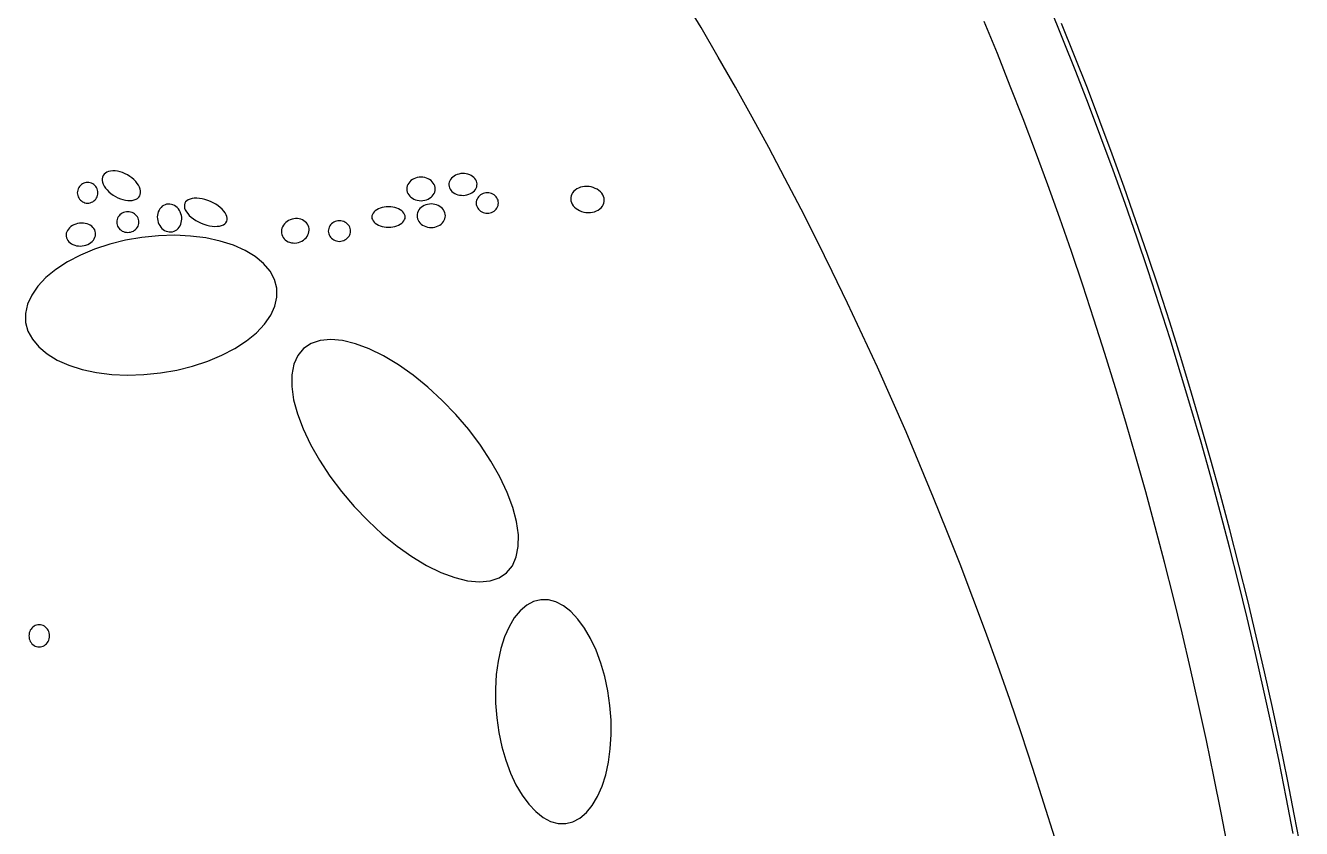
# Model space of a CAD drawing. Extents: x -1 to 217, y -22 to 302.
# Drawn here: x 149.7 to 213.2, y 183.5 to 223.5 of the extents above; entities that cross this region are included whole.
import ezdxf

# ---------------------------------------------------------------- set-up
doc = ezdxf.new("R2010")
doc.units = 0

msp = doc.modelspace()

# ---------------------------------------------------------------- linework, layer by layer
at = {"layer": 'ELLIPSES'}
for p, q in [((183.335, 223.363), (182.462, 224.821)), ((201.361, 222.793), (200.704, 224.398)), ((184.196, 221.89), (183.335, 223.363)), ((198.094, 222.07), (197.433, 223.673)), ((201.943, 221.964), (201.293, 223.575)), ((202.006, 221.176), (201.361, 222.793)), ((185.044, 220.404), (184.196, 221.89)), ((198.741, 220.454), (198.094, 222.07)), ((202.58, 220.342), (201.943, 221.964)), ((202.638, 219.549), (202.006, 221.176)), ((185.881, 218.905), (185.044, 220.404)), ((199.376, 218.828), (198.741, 220.454)), ((203.204, 218.709), (202.58, 220.342)), ((203.257, 217.911), (202.638, 219.549)), ((186.705, 217.392), (185.881, 218.905)), ((199.998, 217.19), (199.376, 218.828)), ((203.816, 217.065), (203.204, 218.709)), ((187.517, 215.867), (186.705, 217.392)), ((203.863, 216.262), (203.257, 217.911)), ((200.606, 215.541), (199.998, 217.19)), ((204.415, 215.411), (203.816, 217.065)), ((153.664, 216.119), (153.603, 216.063)), ((153.74, 216.165), (153.664, 216.119)), ((153.827, 216.198), (153.74, 216.165)), ((153.926, 216.22), (153.827, 216.198)), ((154.034, 216.229), (153.926, 216.22)), ((154.149, 216.225), (154.034, 216.229)), ((154.27, 216.209), (154.149, 216.225)), ((154.394, 216.181), (154.27, 216.209)), ((154.519, 216.141), (154.394, 216.181)), ((154.643, 216.089), (154.519, 216.141)), ((171.457, 216.099), (171.365, 216.091)), ((171.549, 216.097), (171.457, 216.099)), ((171.639, 216.087), (171.549, 216.097)), ((204.456, 214.603), (203.863, 216.262)), ((152.418, 215.501), (152.373, 215.451)), ((152.468, 215.546), (152.418, 215.501)), ((152.524, 215.583), (152.468, 215.546)), ((152.584, 215.613), (152.524, 215.583)), ((152.648, 215.634), (152.584, 215.613)), ((152.714, 215.647), (152.648, 215.634)), ((152.781, 215.652), (152.714, 215.647)), ((152.848, 215.647), (152.781, 215.652)), ((152.914, 215.634), (152.848, 215.647)), ((152.978, 215.613), (152.914, 215.634)), ((153.038, 215.583), (152.978, 215.613)), ((153.094, 215.546), (153.038, 215.583)), ((153.144, 215.501), (153.094, 215.546)), ((153.189, 215.451), (153.144, 215.501)), ((153.525, 215.923), (153.509, 215.841)), ((153.509, 215.841), (153.51, 215.753)), ((153.51, 215.753), (153.528, 215.661)), ((153.556, 215.998), (153.525, 215.923)), ((153.528, 215.661), (153.561, 215.566)), ((153.603, 216.063), (153.556, 215.998)), ((153.561, 215.566), (153.61, 215.469)), ((153.61, 215.469), (153.674, 215.373)), ((154.764, 216.028), (154.643, 216.089)), ((154.88, 215.957), (154.764, 216.028)), ((154.989, 215.878), (154.88, 215.957)), ((155.089, 215.793), (154.989, 215.878)), ((155.179, 215.702), (155.089, 215.793)), ((155.256, 215.608), (155.179, 215.702)), ((155.319, 215.512), (155.256, 215.608)), ((155.368, 215.415), (155.319, 215.512)), ((168.704, 215.48), (168.686, 215.405)), ((168.734, 215.553), (168.704, 215.48)), ((168.775, 215.621), (168.734, 215.553)), ((168.826, 215.685), (168.775, 215.621)), ((168.887, 215.743), (168.826, 215.685)), ((168.956, 215.793), (168.887, 215.743)), ((169.033, 215.836), (168.956, 215.793)), ((169.116, 215.869), (169.033, 215.836)), ((169.203, 215.894), (169.116, 215.869)), ((169.294, 215.909), (169.203, 215.894)), ((169.386, 215.914), (169.294, 215.909)), ((169.478, 215.909), (169.386, 215.914)), ((169.569, 215.894), (169.478, 215.909)), ((169.657, 215.869), (169.569, 215.894)), ((169.739, 215.836), (169.657, 215.869)), ((169.816, 215.793), (169.739, 215.836)), ((169.886, 215.743), (169.816, 215.793)), ((169.947, 215.685), (169.886, 215.743)), ((169.998, 215.621), (169.947, 215.685)), ((170.039, 215.553), (169.998, 215.621)), ((170.069, 215.48), (170.039, 215.553)), ((170.087, 215.405), (170.069, 215.48)), ((170.776, 215.601), (170.773, 215.53)), ((170.773, 215.53), (170.781, 215.459)), ((170.792, 215.672), (170.776, 215.601)), ((170.819, 215.74), (170.792, 215.672)), ((170.858, 215.805), (170.819, 215.74)), ((170.907, 215.866), (170.858, 215.805)), ((170.965, 215.922), (170.907, 215.866)), ((171.033, 215.971), (170.965, 215.922)), ((171.108, 216.014), (171.033, 215.971)), ((171.189, 216.048), (171.108, 216.014)), ((171.275, 216.074), (171.189, 216.048)), ((171.365, 216.091), (171.275, 216.074)), ((171.727, 216.067), (171.639, 216.087)), ((171.811, 216.038), (171.727, 216.067)), ((171.889, 216.001), (171.811, 216.038)), ((171.959, 215.957), (171.889, 216.001)), ((172.022, 215.905), (171.959, 215.957)), ((172.075, 215.848), (172.022, 215.905)), ((172.118, 215.786), (172.075, 215.848)), ((172.15, 215.719), (172.118, 215.786)), ((172.17, 215.65), (172.15, 215.719)), ((172.16, 215.438), (172.175, 215.508)), ((172.179, 215.579), (172.17, 215.65)), ((172.175, 215.508), (172.179, 215.579)), ((188.316, 214.329), (187.517, 215.867)), ((201.202, 213.881), (200.606, 215.541)), ((152.272, 215.205), (152.267, 215.138)), ((152.267, 215.138), (152.272, 215.071)), ((152.285, 215.271), (152.272, 215.205)), ((152.272, 215.071), (152.285, 215.005)), ((152.306, 215.335), (152.285, 215.271)), ((152.285, 215.005), (152.306, 214.941)), ((152.336, 215.395), (152.306, 215.335)), ((152.306, 214.941), (152.336, 214.881)), ((152.373, 215.451), (152.336, 215.395)), ((152.336, 214.881), (152.373, 214.825)), ((152.373, 214.825), (152.418, 214.775)), ((153.144, 214.775), (153.189, 214.825)), ((153.226, 215.395), (153.189, 215.451)), ((153.189, 214.825), (153.226, 214.881)), ((153.256, 215.335), (153.226, 215.395)), ((153.226, 214.881), (153.256, 214.941)), ((153.277, 215.271), (153.256, 215.335)), ((153.256, 214.941), (153.277, 215.005)), ((153.29, 215.205), (153.277, 215.271)), ((153.277, 215.005), (153.29, 215.071)), ((153.295, 215.138), (153.29, 215.205)), ((153.29, 215.071), (153.295, 215.138)), ((153.674, 215.373), (153.751, 215.279)), ((153.751, 215.279), (153.84, 215.188)), ((153.84, 215.188), (153.94, 215.103)), ((153.94, 215.103), (154.049, 215.024)), ((154.049, 215.024), (154.165, 214.954)), ((154.165, 214.954), (154.287, 214.892)), ((154.287, 214.892), (154.411, 214.841)), ((154.411, 214.841), (154.536, 214.8)), ((155.19, 214.817), (155.265, 214.862)), ((155.265, 214.862), (155.327, 214.918)), ((155.327, 214.918), (155.374, 214.984)), ((155.402, 215.32), (155.368, 215.415)), ((155.374, 214.984), (155.405, 215.058)), ((155.419, 215.228), (155.402, 215.32)), ((155.405, 215.058), (155.42, 215.14)), ((155.42, 215.14), (155.419, 215.228)), ((157.88, 214.828), (157.792, 214.791)), ((157.981, 214.854), (157.88, 214.828)), ((158.094, 214.868), (157.981, 214.854)), ((158.216, 214.87), (158.094, 214.868)), ((158.347, 214.861), (158.216, 214.87)), ((158.483, 214.839), (158.347, 214.861)), ((158.621, 214.806), (158.483, 214.839)), ((168.686, 215.405), (168.68, 215.328)), ((168.68, 215.328), (168.686, 215.252)), ((168.686, 215.252), (168.704, 215.177)), ((168.704, 215.177), (168.734, 215.104)), ((168.734, 215.104), (168.775, 215.036)), ((168.775, 215.036), (168.826, 214.972)), ((168.826, 214.972), (168.887, 214.914)), ((168.887, 214.914), (168.956, 214.864)), ((168.956, 214.864), (169.033, 214.821)), ((169.739, 214.821), (169.816, 214.864)), ((169.816, 214.864), (169.886, 214.914)), ((169.886, 214.914), (169.947, 214.972)), ((169.947, 214.972), (169.998, 215.036)), ((169.998, 215.036), (170.039, 215.104)), ((170.039, 215.104), (170.069, 215.177)), ((170.069, 215.177), (170.087, 215.252)), ((170.093, 215.328), (170.087, 215.405)), ((170.087, 215.252), (170.093, 215.328)), ((170.781, 215.459), (170.802, 215.39)), ((170.802, 215.39), (170.834, 215.324)), ((170.834, 215.324), (170.877, 215.261)), ((170.877, 215.261), (170.93, 215.204)), ((170.93, 215.204), (170.992, 215.153)), ((170.992, 215.153), (171.063, 215.108)), ((171.063, 215.108), (171.141, 215.071)), ((171.141, 215.071), (171.224, 215.043)), ((171.224, 215.043), (171.312, 215.023)), ((171.312, 215.023), (171.403, 215.012)), ((171.403, 215.012), (171.495, 215.011)), ((171.495, 215.011), (171.586, 215.019)), ((171.586, 215.019), (171.676, 215.036)), ((171.676, 215.036), (171.762, 215.062)), ((171.762, 215.062), (171.844, 215.096)), ((171.844, 215.096), (171.919, 215.138)), ((171.919, 215.138), (171.986, 215.187)), ((171.986, 215.187), (172.045, 215.243)), ((172.045, 215.243), (172.094, 215.304)), ((172.094, 215.304), (172.132, 215.369)), ((172.132, 215.369), (172.16, 215.438)), ((172.178, 214.826), (172.155, 214.763)), ((172.21, 214.886), (172.178, 214.826)), ((172.25, 214.942), (172.21, 214.886)), ((172.298, 214.993), (172.25, 214.942)), ((172.352, 215.037), (172.298, 214.993)), ((172.412, 215.074), (172.352, 215.037)), ((172.477, 215.104), (172.412, 215.074)), ((172.545, 215.125), (172.477, 215.104)), ((172.616, 215.138), (172.545, 215.125)), ((172.688, 215.143), (172.616, 215.138)), ((172.76, 215.138), (172.688, 215.143)), ((172.831, 215.125), (172.76, 215.138)), ((172.9, 215.104), (172.831, 215.125)), ((172.964, 215.074), (172.9, 215.104)), ((173.025, 215.037), (172.964, 215.074)), ((173.079, 214.993), (173.025, 215.037)), ((173.127, 214.942), (173.079, 214.993)), ((173.167, 214.886), (173.127, 214.942)), ((173.199, 214.826), (173.167, 214.886)), ((173.222, 214.763), (173.199, 214.826)), ((176.845, 214.904), (176.842, 214.819)), ((176.862, 214.987), (176.845, 214.904)), ((176.893, 215.067), (176.862, 214.987)), ((176.938, 215.142), (176.893, 215.067)), ((176.995, 215.212), (176.938, 215.142)), ((177.064, 215.274), (176.995, 215.212)), ((177.143, 215.329), (177.064, 215.274)), ((177.232, 215.375), (177.143, 215.329)), ((177.328, 215.411), (177.232, 215.375)), ((177.43, 215.436), (177.328, 215.411)), ((177.537, 215.451), (177.43, 215.436)), ((177.646, 215.454), (177.537, 215.451)), ((177.756, 215.447), (177.646, 215.454)), ((177.864, 215.428), (177.756, 215.447)), ((177.969, 215.399), (177.864, 215.428)), ((178.069, 215.36), (177.969, 215.399)), ((178.162, 215.311), (178.069, 215.36)), ((178.248, 215.254), (178.162, 215.311)), ((178.323, 215.188), (178.248, 215.254)), ((178.387, 215.117), (178.323, 215.188)), ((178.44, 215.04), (178.387, 215.117)), ((178.479, 214.958), (178.44, 215.04)), ((178.505, 214.875), (178.479, 214.958)), ((178.516, 214.79), (178.505, 214.875)), ((205, 213.746), (204.415, 215.411)), ((152.418, 214.775), (152.468, 214.73)), ((152.468, 214.73), (152.524, 214.693)), ((152.524, 214.693), (152.584, 214.663)), ((152.584, 214.663), (152.648, 214.642)), ((152.648, 214.642), (152.714, 214.629)), ((152.714, 214.629), (152.781, 214.624)), ((152.781, 214.624), (152.848, 214.629)), ((152.848, 214.629), (152.914, 214.642)), ((152.914, 214.642), (152.978, 214.663)), ((152.978, 214.663), (153.038, 214.693)), ((153.038, 214.693), (153.094, 214.73)), ((153.094, 214.73), (153.144, 214.775)), ((154.536, 214.8), (154.66, 214.772)), ((154.66, 214.772), (154.781, 214.756)), ((154.781, 214.19), (154.709, 214.186)), ((154.781, 214.756), (154.896, 214.752)), ((154.853, 214.186), (154.781, 214.19)), ((154.896, 214.752), (155.004, 214.762)), ((155.004, 214.762), (155.102, 214.783)), ((155.102, 214.783), (155.19, 214.817)), ((156.301, 214.197), (156.274, 214.113)), ((156.338, 214.275), (156.301, 214.197)), ((156.383, 214.346), (156.338, 214.275)), ((156.437, 214.41), (156.383, 214.346)), ((156.498, 214.464), (156.437, 214.41)), ((156.565, 214.509), (156.498, 214.464)), ((156.637, 214.543), (156.565, 214.509)), ((156.713, 214.565), (156.637, 214.543)), ((156.792, 214.576), (156.713, 214.565)), ((156.872, 214.575), (156.792, 214.576)), ((156.951, 214.562), (156.872, 214.575)), ((157.029, 214.537), (156.951, 214.562)), ((157.104, 214.502), (157.029, 214.537)), ((157.175, 214.455), (157.104, 214.502)), ((157.241, 214.399), (157.175, 214.455)), ((157.3, 214.334), (157.241, 214.399)), ((157.351, 214.261), (157.3, 214.334)), ((157.394, 214.182), (157.351, 214.261)), ((157.602, 214.545), (157.598, 214.464)), ((157.598, 214.464), (157.613, 214.379)), ((157.623, 214.619), (157.602, 214.545)), ((157.613, 214.379), (157.646, 214.289)), ((157.663, 214.686), (157.623, 214.619)), ((157.646, 214.289), (157.697, 214.198)), ((157.719, 214.743), (157.663, 214.686)), ((157.697, 214.198), (157.764, 214.106)), ((157.792, 214.791), (157.719, 214.743)), ((158.761, 214.761), (158.621, 214.806)), ((158.899, 214.707), (158.761, 214.761)), ((159.033, 214.644), (158.899, 214.707)), ((159.161, 214.572), (159.033, 214.644)), ((159.281, 214.493), (159.161, 214.572)), ((159.39, 214.409), (159.281, 214.493)), ((159.486, 214.321), (159.39, 214.409)), ((159.568, 214.23), (159.486, 214.321)), ((159.635, 214.138), (159.568, 214.23)), ((167.107, 214.24), (167.047, 214.185)), ((167.179, 214.29), (167.107, 214.24)), ((167.261, 214.334), (167.179, 214.29)), ((167.351, 214.371), (167.261, 214.334)), ((167.449, 214.4), (167.351, 214.371)), ((167.552, 214.421), (167.449, 214.4)), ((167.658, 214.434), (167.552, 214.421)), ((167.767, 214.438), (167.658, 214.434)), ((167.876, 214.434), (167.767, 214.438)), ((167.982, 214.421), (167.876, 214.434)), ((168.085, 214.4), (167.982, 214.421)), ((168.183, 214.371), (168.085, 214.4)), ((168.273, 214.334), (168.183, 214.371)), ((168.355, 214.29), (168.273, 214.334)), ((168.427, 214.24), (168.355, 214.29)), ((168.487, 214.185), (168.427, 214.24)), ((169.033, 214.821), (169.116, 214.788)), ((169.116, 214.788), (169.203, 214.763)), ((169.203, 214.763), (169.294, 214.748)), ((169.242, 214.219), (169.212, 214.147)), ((169.283, 214.288), (169.242, 214.219)), ((169.334, 214.351), (169.283, 214.288)), ((169.294, 214.748), (169.386, 214.743)), ((169.395, 214.409), (169.334, 214.351)), ((169.386, 214.743), (169.478, 214.748)), ((169.464, 214.46), (169.395, 214.409)), ((169.541, 214.502), (169.464, 214.46)), ((169.478, 214.748), (169.569, 214.763)), ((169.624, 214.536), (169.541, 214.502)), ((169.569, 214.763), (169.657, 214.788)), ((169.711, 214.561), (169.624, 214.536)), ((169.657, 214.788), (169.739, 214.821)), ((169.802, 214.576), (169.711, 214.561)), ((169.894, 214.581), (169.802, 214.576)), ((169.986, 214.576), (169.894, 214.581)), ((170.077, 214.561), (169.986, 214.576)), ((170.165, 214.536), (170.077, 214.561)), ((170.247, 214.502), (170.165, 214.536)), ((170.324, 214.46), (170.247, 214.502)), ((170.394, 214.409), (170.324, 214.46)), ((170.455, 214.351), (170.394, 214.409)), ((170.506, 214.288), (170.455, 214.351)), ((170.547, 214.219), (170.506, 214.288)), ((170.577, 214.147), (170.547, 214.219)), ((172.14, 214.697), (172.136, 214.63)), ((172.136, 214.63), (172.14, 214.563)), ((172.155, 214.763), (172.14, 214.697)), ((172.14, 214.563), (172.155, 214.497)), ((172.155, 214.497), (172.178, 214.434)), ((172.178, 214.434), (172.21, 214.374)), ((172.21, 214.374), (172.25, 214.318)), ((172.25, 214.318), (172.298, 214.267)), ((172.298, 214.267), (172.352, 214.223)), ((172.352, 214.223), (172.412, 214.186)), ((172.964, 214.186), (173.025, 214.223)), ((173.025, 214.223), (173.079, 214.267)), ((173.079, 214.267), (173.127, 214.318)), ((173.127, 214.318), (173.167, 214.374)), ((173.167, 214.374), (173.199, 214.434)), ((173.199, 214.434), (173.222, 214.497)), ((173.236, 214.697), (173.222, 214.763)), ((173.222, 214.497), (173.236, 214.563)), ((173.241, 214.63), (173.236, 214.697)), ((173.236, 214.563), (173.241, 214.63)), ((176.842, 214.819), (176.853, 214.734)), ((176.853, 214.734), (176.879, 214.651)), ((176.879, 214.651), (176.918, 214.569)), ((176.918, 214.569), (176.97, 214.492)), ((176.97, 214.492), (177.035, 214.421)), ((177.035, 214.421), (177.11, 214.355)), ((177.11, 214.355), (177.195, 214.298)), ((177.195, 214.298), (177.289, 214.249)), ((177.289, 214.249), (177.389, 214.21)), ((177.389, 214.21), (177.494, 214.181)), ((177.927, 214.173), (178.03, 214.198)), ((178.03, 214.198), (178.126, 214.234)), ((178.126, 214.234), (178.215, 214.28)), ((178.215, 214.28), (178.294, 214.334)), ((178.294, 214.334), (178.363, 214.397)), ((178.363, 214.397), (178.42, 214.467)), ((178.42, 214.467), (178.465, 214.542)), ((178.465, 214.542), (178.496, 214.622)), ((178.496, 214.622), (178.513, 214.705)), ((178.513, 214.705), (178.516, 214.79)), ((189.102, 212.778), (188.316, 214.329)), ((205.036, 212.933), (204.456, 214.603)), ((152.189, 213.581), (152.101, 213.546)), ((152.281, 213.606), (152.189, 213.581)), ((152.376, 213.623), (152.281, 213.606)), ((152.472, 213.629), (152.376, 213.623)), ((152.568, 213.626), (152.472, 213.629)), ((152.661, 213.613), (152.568, 213.626)), ((152.751, 213.59), (152.661, 213.613)), ((152.835, 213.559), (152.751, 213.59)), ((152.913, 213.519), (152.835, 213.559)), ((154.233, 213.744), (154.229, 213.678)), ((154.229, 213.678), (154.233, 213.611)), ((154.248, 213.81), (154.233, 213.744)), ((154.233, 213.611), (154.248, 213.545)), ((154.271, 213.874), (154.248, 213.81)), ((154.303, 213.934), (154.271, 213.874)), ((154.343, 213.99), (154.303, 213.934)), ((154.391, 214.04), (154.343, 213.99)), ((154.445, 214.084), (154.391, 214.04)), ((154.505, 214.121), (154.445, 214.084)), ((154.57, 214.151), (154.505, 214.121)), ((154.638, 214.173), (154.57, 214.151)), ((154.709, 214.186), (154.638, 214.173)), ((154.924, 214.173), (154.853, 214.186)), ((154.993, 214.151), (154.924, 214.173)), ((155.057, 214.121), (154.993, 214.151)), ((155.118, 214.084), (155.057, 214.121)), ((155.172, 214.04), (155.118, 214.084)), ((155.22, 213.99), (155.172, 214.04)), ((155.26, 213.934), (155.22, 213.99)), ((155.292, 213.874), (155.26, 213.934)), ((155.315, 213.81), (155.292, 213.874)), ((155.329, 213.744), (155.315, 213.81)), ((155.315, 213.545), (155.329, 213.611)), ((155.334, 213.678), (155.329, 213.744)), ((155.329, 213.611), (155.334, 213.678)), ((156.257, 214.026), (156.251, 213.936)), ((156.251, 213.936), (156.254, 213.845)), ((156.254, 213.845), (156.269, 213.754)), ((156.274, 214.113), (156.257, 214.026)), ((156.269, 213.754), (156.293, 213.666)), ((156.293, 213.666), (156.327, 213.582)), ((156.327, 213.582), (156.37, 213.503)), ((157.383, 213.489), (157.42, 213.568)), ((157.428, 214.098), (157.394, 214.182)), ((157.42, 213.568), (157.447, 213.651)), ((157.453, 214.01), (157.428, 214.098)), ((157.447, 213.651), (157.464, 213.739)), ((157.467, 213.919), (157.453, 214.01)), ((157.464, 213.739), (157.471, 213.829)), ((157.471, 213.829), (157.467, 213.919)), ((157.764, 214.106), (157.846, 214.015)), ((157.846, 214.015), (157.942, 213.927)), ((157.942, 213.927), (158.051, 213.842)), ((158.051, 213.842), (158.171, 213.764)), ((158.171, 213.764), (158.299, 213.692)), ((158.299, 213.692), (158.433, 213.629)), ((158.433, 213.629), (158.571, 213.574)), ((158.571, 213.574), (158.711, 213.53)), ((159.54, 213.545), (159.613, 213.592)), ((159.613, 213.592), (159.669, 213.65)), ((159.686, 214.047), (159.635, 214.138)), ((159.669, 213.65), (159.709, 213.717)), ((159.719, 213.957), (159.686, 214.047)), ((159.709, 213.717), (159.73, 213.791)), ((159.734, 213.872), (159.719, 213.957)), ((159.73, 213.791), (159.734, 213.872)), ((162.586, 213.59), (162.535, 213.522)), ((162.647, 213.653), (162.586, 213.59)), ((162.717, 213.709), (162.647, 213.653)), ((162.793, 213.756), (162.717, 213.709)), ((162.875, 213.795), (162.793, 213.756)), ((162.961, 213.824), (162.875, 213.795)), ((163.05, 213.844), (162.961, 213.824)), ((163.14, 213.853), (163.05, 213.844)), ((163.229, 213.852), (163.14, 213.853)), ((163.317, 213.84), (163.229, 213.852)), ((163.402, 213.819), (163.317, 213.84)), ((163.482, 213.787), (163.402, 213.819)), ((163.556, 213.746), (163.482, 213.787)), ((163.622, 213.697), (163.556, 213.746)), ((163.68, 213.64), (163.622, 213.697)), ((163.728, 213.576), (163.68, 213.64)), ((163.766, 213.506), (163.728, 213.576)), ((164.932, 213.596), (164.884, 213.545)), ((164.986, 213.64), (164.932, 213.596)), ((165.046, 213.677), (164.986, 213.64)), ((165.111, 213.707), (165.046, 213.677)), ((165.179, 213.728), (165.111, 213.707)), ((165.25, 213.741), (165.179, 213.728)), ((165.322, 213.746), (165.25, 213.741)), ((165.394, 213.741), (165.322, 213.746)), ((165.465, 213.728), (165.394, 213.741)), ((165.534, 213.707), (165.465, 213.728)), ((165.598, 213.677), (165.534, 213.707)), ((165.659, 213.64), (165.598, 213.677)), ((165.713, 213.596), (165.659, 213.64)), ((165.761, 213.545), (165.713, 213.596)), ((166.943, 213.998), (166.935, 213.931)), ((166.935, 213.931), (166.943, 213.865)), ((166.964, 214.063), (166.943, 213.998)), ((166.943, 213.865), (166.964, 213.8)), ((166.999, 214.125), (166.964, 214.063)), ((166.964, 213.8), (166.999, 213.738)), ((167.047, 214.185), (166.999, 214.125)), ((166.999, 213.738), (167.047, 213.678)), ((167.047, 213.678), (167.107, 213.623)), ((167.107, 213.623), (167.179, 213.573)), ((167.179, 213.573), (167.261, 213.529)), ((168.273, 213.529), (168.355, 213.573)), ((168.355, 213.573), (168.427, 213.623)), ((168.427, 213.623), (168.487, 213.678)), ((168.535, 214.125), (168.487, 214.185)), ((168.487, 213.678), (168.535, 213.738)), ((168.57, 214.063), (168.535, 214.125)), ((168.535, 213.738), (168.57, 213.8)), ((168.591, 213.998), (168.57, 214.063)), ((168.57, 213.8), (168.591, 213.865)), ((168.599, 213.931), (168.591, 213.998)), ((168.591, 213.865), (168.599, 213.931)), ((169.194, 214.071), (169.188, 213.995)), ((169.188, 213.995), (169.194, 213.919)), ((169.212, 214.147), (169.194, 214.071)), ((169.194, 213.919), (169.212, 213.843)), ((169.212, 213.843), (169.242, 213.771)), ((169.242, 213.771), (169.283, 213.702)), ((169.283, 213.702), (169.334, 213.639)), ((169.334, 213.639), (169.395, 213.581)), ((169.395, 213.581), (169.464, 213.53)), ((170.324, 213.53), (170.394, 213.581)), ((170.394, 213.581), (170.455, 213.639)), ((170.455, 213.639), (170.506, 213.702)), ((170.506, 213.702), (170.547, 213.771)), ((170.547, 213.771), (170.577, 213.843)), ((170.595, 214.071), (170.577, 214.147)), ((170.577, 213.843), (170.595, 213.919)), ((170.601, 213.995), (170.595, 214.071)), ((170.595, 213.919), (170.601, 213.995)), ((172.412, 214.186), (172.477, 214.156)), ((172.477, 214.156), (172.545, 214.135)), ((172.545, 214.135), (172.616, 214.122)), ((172.616, 214.122), (172.688, 214.117)), ((172.688, 214.117), (172.76, 214.122)), ((172.76, 214.122), (172.831, 214.135)), ((172.831, 214.135), (172.9, 214.156)), ((172.9, 214.156), (172.964, 214.186)), ((177.494, 214.181), (177.602, 214.162)), ((177.602, 214.162), (177.712, 214.155)), ((177.712, 214.155), (177.821, 214.158)), ((177.821, 214.158), (177.927, 214.173)), ((201.784, 212.211), (201.202, 213.881)), ((205.573, 212.072), (205, 213.746)), ((151.719, 213.12), (151.709, 213.045)), ((151.709, 213.045), (151.712, 212.971)), ((151.712, 212.971), (151.727, 212.898)), ((151.742, 213.194), (151.719, 213.12)), ((151.776, 213.265), (151.742, 213.194)), ((151.822, 213.333), (151.776, 213.265)), ((151.879, 213.396), (151.822, 213.333)), ((151.945, 213.453), (151.879, 213.396)), ((152.019, 213.503), (151.945, 213.453)), ((152.101, 213.546), (152.019, 213.503)), ((152.983, 213.471), (152.913, 213.519)), ((153.043, 213.416), (152.983, 213.471)), ((153.094, 213.354), (153.043, 213.416)), ((153.133, 213.288), (153.094, 213.354)), ((153.111, 212.851), (153.145, 212.922)), ((153.16, 213.218), (153.133, 213.288)), ((153.145, 212.922), (153.167, 212.996)), ((153.175, 213.145), (153.16, 213.218)), ((153.167, 212.996), (153.177, 213.071)), ((153.177, 213.071), (153.175, 213.145)), ((154.248, 213.545), (154.271, 213.481)), ((154.271, 213.481), (154.303, 213.421)), ((154.303, 213.421), (154.343, 213.365)), ((154.343, 213.365), (154.391, 213.315)), ((154.391, 213.315), (154.445, 213.271)), ((154.445, 213.271), (154.505, 213.234)), ((154.505, 213.234), (154.57, 213.204)), ((154.57, 213.204), (154.638, 213.182)), ((154.638, 213.182), (154.709, 213.169)), ((154.709, 213.169), (154.781, 213.165)), ((154.781, 213.165), (154.853, 213.169)), ((154.853, 213.169), (154.924, 213.182)), ((154.924, 213.182), (154.993, 213.204)), ((154.993, 213.204), (155.057, 213.234)), ((155.057, 213.234), (155.118, 213.271)), ((155.118, 213.271), (155.172, 213.315)), ((155.172, 213.315), (155.22, 213.365)), ((155.22, 213.365), (155.26, 213.421)), ((155.26, 213.421), (155.292, 213.481)), ((155.292, 213.481), (155.315, 213.545)), ((156.304, 212.996), (155.484, 212.914)), ((157.118, 213.02), (156.304, 212.996)), ((156.37, 213.503), (156.422, 213.43)), ((156.422, 213.43), (156.481, 213.365)), ((156.481, 213.365), (156.546, 213.309)), ((156.546, 213.309), (156.617, 213.263)), ((156.617, 213.263), (156.692, 213.227)), ((156.692, 213.227), (156.77, 213.202)), ((156.77, 213.202), (156.85, 213.189)), ((156.85, 213.189), (156.929, 213.188)), ((156.929, 213.188), (157.008, 213.199)), ((157.008, 213.199), (157.084, 213.222)), ((157.084, 213.222), (157.156, 213.255)), ((157.912, 212.984), (157.118, 213.02)), ((157.156, 213.255), (157.223, 213.3)), ((157.223, 213.3), (157.284, 213.354)), ((157.284, 213.354), (157.338, 213.418)), ((157.338, 213.418), (157.383, 213.489)), ((158.672, 212.889), (157.912, 212.984)), ((158.711, 213.53), (158.849, 213.497)), ((158.849, 213.497), (158.985, 213.475)), ((158.985, 213.475), (159.116, 213.465)), ((159.116, 213.465), (159.238, 213.468)), ((159.238, 213.468), (159.351, 213.482)), ((159.351, 213.482), (159.452, 213.507)), ((159.452, 213.507), (159.54, 213.545)), ((162.442, 213.293), (162.434, 213.214)), ((162.434, 213.214), (162.438, 213.135)), ((162.438, 213.135), (162.453, 213.057)), ((162.462, 213.372), (162.442, 213.293)), ((162.453, 213.057), (162.48, 212.983)), ((162.493, 213.449), (162.462, 213.372)), ((162.48, 212.983), (162.518, 212.914)), ((162.535, 213.522), (162.493, 213.449)), ((163.659, 212.899), (163.711, 212.968)), ((163.711, 212.968), (163.753, 213.041)), ((163.753, 213.041), (163.784, 213.117)), ((163.793, 213.432), (163.766, 213.506)), ((163.784, 213.117), (163.804, 213.196)), ((163.808, 213.355), (163.793, 213.432)), ((163.804, 213.196), (163.812, 213.276)), ((163.812, 213.276), (163.808, 213.355)), ((164.774, 213.3), (164.77, 213.233)), ((164.77, 213.233), (164.774, 213.166)), ((164.789, 213.366), (164.774, 213.3)), ((164.774, 213.166), (164.789, 213.1)), ((164.812, 213.429), (164.789, 213.366)), ((164.789, 213.1), (164.812, 213.037)), ((164.844, 213.489), (164.812, 213.429)), ((164.812, 213.037), (164.844, 212.977)), ((164.884, 213.545), (164.844, 213.489)), ((164.844, 212.977), (164.884, 212.921)), ((164.884, 212.921), (164.932, 212.87)), ((165.713, 212.87), (165.761, 212.921)), ((165.801, 213.489), (165.761, 213.545)), ((165.761, 212.921), (165.801, 212.977)), ((165.833, 213.429), (165.801, 213.489)), ((165.801, 212.977), (165.833, 213.037)), ((165.856, 213.366), (165.833, 213.429)), ((165.833, 213.037), (165.856, 213.1)), ((165.87, 213.3), (165.856, 213.366)), ((165.856, 213.1), (165.87, 213.166)), ((165.875, 213.233), (165.87, 213.3)), ((165.87, 213.166), (165.875, 213.233)), ((167.261, 213.529), (167.351, 213.492)), ((167.351, 213.492), (167.449, 213.463)), ((167.449, 213.463), (167.552, 213.442)), ((167.552, 213.442), (167.658, 213.429)), ((167.658, 213.429), (167.767, 213.425)), ((167.767, 213.425), (167.876, 213.429)), ((167.876, 213.429), (167.982, 213.442)), ((167.982, 213.442), (168.085, 213.463)), ((168.085, 213.463), (168.183, 213.492)), ((168.183, 213.492), (168.273, 213.529)), ((169.464, 213.53), (169.541, 213.488)), ((169.541, 213.488), (169.624, 213.454)), ((169.624, 213.454), (169.711, 213.429)), ((169.711, 213.429), (169.802, 213.414)), ((169.802, 213.414), (169.894, 213.409)), ((169.894, 213.409), (169.986, 213.414)), ((169.986, 213.414), (170.077, 213.429)), ((170.077, 213.429), (170.165, 213.454)), ((170.165, 213.454), (170.247, 213.488)), ((170.247, 213.488), (170.324, 213.53)), ((205.603, 211.254), (205.036, 212.933)), ((151.727, 212.898), (151.754, 212.828)), ((151.754, 212.828), (151.793, 212.761)), ((151.793, 212.761), (151.843, 212.7)), ((151.843, 212.7), (151.904, 212.645)), ((151.904, 212.645), (151.974, 212.597)), ((151.974, 212.597), (152.051, 212.557)), ((152.051, 212.557), (152.136, 212.525)), ((152.136, 212.525), (152.225, 212.503)), ((152.225, 212.503), (152.319, 212.49)), ((152.319, 212.49), (152.414, 212.487)), ((152.414, 212.487), (152.511, 212.493)), ((153.127, 212.33), (152.42, 212.035)), ((152.511, 212.493), (152.605, 212.51)), ((152.605, 212.51), (152.698, 212.535)), ((152.698, 212.535), (152.785, 212.57)), ((152.785, 212.57), (152.867, 212.612)), ((152.867, 212.612), (152.942, 212.663)), ((152.942, 212.663), (153.008, 212.72)), ((153.008, 212.72), (153.065, 212.783)), ((153.065, 212.783), (153.111, 212.851)), ((153.882, 212.578), (153.127, 212.33)), ((154.672, 212.773), (153.882, 212.578)), ((155.484, 212.914), (154.672, 212.773)), ((159.385, 212.737), (158.672, 212.889)), ((160.04, 212.529), (159.385, 212.737)), ((160.625, 212.271), (160.04, 212.529)), ((162.518, 212.914), (162.566, 212.85)), ((162.566, 212.85), (162.624, 212.793)), ((162.624, 212.793), (162.69, 212.743)), ((162.69, 212.743), (162.764, 212.702)), ((162.764, 212.702), (162.844, 212.671)), ((162.844, 212.671), (162.928, 212.649)), ((162.928, 212.649), (163.016, 212.638)), ((163.016, 212.638), (163.106, 212.636)), ((163.106, 212.636), (163.196, 212.646)), ((163.196, 212.646), (163.285, 212.665)), ((163.285, 212.665), (163.371, 212.695)), ((163.371, 212.695), (163.453, 212.733)), ((163.453, 212.733), (163.529, 212.781)), ((163.529, 212.781), (163.598, 212.837)), ((163.598, 212.837), (163.659, 212.899)), ((164.932, 212.87), (164.986, 212.826)), ((164.986, 212.826), (165.046, 212.789)), ((165.046, 212.789), (165.111, 212.759)), ((165.111, 212.759), (165.179, 212.738)), ((165.179, 212.738), (165.25, 212.725)), ((165.25, 212.725), (165.322, 212.72)), ((165.322, 212.72), (165.394, 212.725)), ((165.394, 212.725), (165.465, 212.738)), ((165.465, 212.738), (165.534, 212.759)), ((165.534, 212.759), (165.598, 212.789)), ((165.598, 212.789), (165.659, 212.826)), ((165.659, 212.826), (165.713, 212.87)), ((189.875, 211.215), (189.102, 212.778)), ((151.773, 211.696), (151.198, 211.321)), ((152.42, 212.035), (151.773, 211.696)), ((161.129, 211.966), (160.625, 212.271)), ((161.545, 211.62), (161.129, 211.966)), ((202.353, 210.531), (201.784, 212.211)), ((206.132, 210.388), (205.573, 212.072)), ((151.198, 211.321), (150.704, 210.916)), ((161.865, 211.238), (161.545, 211.62)), ((162.083, 210.827), (161.865, 211.238)), ((190.636, 209.64), (189.875, 211.215)), ((206.157, 209.565), (205.603, 211.254)), ((150.3, 210.487), (149.993, 210.041)), ((150.704, 210.916), (150.3, 210.487)), ((162.197, 210.393), (162.083, 210.827)), ((162.204, 209.946), (162.197, 210.393)), ((202.909, 208.84), (202.353, 210.531)), ((206.679, 208.694), (206.132, 210.388)), ((149.993, 210.041), (149.787, 209.587)), ((162.103, 209.491), (162.204, 209.946)), ((149.787, 209.587), (149.687, 209.133)), ((149.687, 209.133), (149.693, 208.685)), ((161.898, 209.037), (162.103, 209.491)), ((191.383, 208.053), (190.636, 209.64)), ((206.698, 207.867), (206.157, 209.565)), ((149.693, 208.685), (149.807, 208.252)), ((161.186, 208.163), (161.59, 208.592)), ((161.59, 208.592), (161.898, 209.037)), ((203.451, 207.14), (202.909, 208.84)), ((207.212, 206.991), (206.679, 208.694)), ((149.807, 208.252), (150.026, 207.841)), ((150.026, 207.841), (150.346, 207.459)), ((160.692, 207.757), (161.186, 208.163)), ((192.117, 206.455), (191.383, 208.053)), ((207.225, 206.159), (206.698, 207.867)), ((150.346, 207.459), (150.761, 207.112)), ((159.471, 207.044), (160.117, 207.382)), ((160.117, 207.382), (160.692, 207.757)), ((163.538, 207.38), (163.251, 207.033)), ((163.912, 207.632), (163.538, 207.38)), ((164.365, 207.783), (163.912, 207.632)), ((164.891, 207.832), (164.365, 207.783)), ((165.481, 207.778), (164.891, 207.832)), ((166.123, 207.622), (165.481, 207.778)), ((166.808, 207.366), (166.123, 207.622)), ((167.524, 207.014), (166.808, 207.366)), ((150.761, 207.112), (151.266, 206.807)), ((151.266, 206.807), (151.85, 206.549)), ((158.009, 206.501), (158.764, 206.748)), ((158.764, 206.748), (159.471, 207.044)), ((163.056, 206.597), (162.955, 206.078)), ((163.251, 207.033), (163.056, 206.597)), ((168.257, 206.574), (167.524, 207.014)), ((168.997, 206.051), (168.257, 206.574)), ((203.98, 205.43), (203.451, 207.14)), ((207.732, 205.279), (207.212, 206.991)), ((151.85, 206.549), (152.505, 206.342)), ((152.505, 206.342), (153.219, 206.19)), ((153.219, 206.19), (153.979, 206.095)), ((153.979, 206.095), (154.772, 206.058)), ((154.772, 206.058), (155.586, 206.082)), ((155.586, 206.082), (156.406, 206.165)), ((156.406, 206.165), (157.218, 206.305)), ((157.218, 206.305), (158.009, 206.501)), ((162.955, 206.078), (162.951, 205.486)), ((169.73, 205.456), (168.997, 206.051)), ((192.838, 204.845), (192.117, 206.455)), ((207.739, 204.443), (207.225, 206.159)), ((162.951, 205.486), (163.043, 204.831)), ((170.443, 204.799), (169.73, 205.456)), ((204.495, 203.711), (203.98, 205.43)), ((163.043, 204.831), (163.23, 204.125)), ((171.125, 204.09), (170.443, 204.799)), ((193.545, 203.225), (192.838, 204.845)), ((208.238, 203.559), (207.732, 205.279)), ((163.23, 204.125), (163.509, 203.378)), ((171.763, 203.341), (171.125, 204.09)), ((208.239, 202.718), (207.739, 204.443)), ((204.996, 201.982), (204.495, 203.711)), ((208.731, 201.829), (208.238, 203.559)), ((163.509, 203.378), (163.875, 202.604)), ((172.347, 202.567), (171.763, 203.341)), ((194.239, 201.594), (193.545, 203.225)), ((163.875, 202.604), (164.322, 201.817)), ((172.867, 201.779), (172.347, 202.567)), ((208.726, 200.984), (208.239, 202.718)), ((164.322, 201.817), (164.842, 201.029)), ((173.314, 200.991), (172.867, 201.779)), ((194.919, 199.952), (194.239, 201.594)), ((205.484, 200.245), (204.996, 201.982)), ((209.21, 200.092), (208.731, 201.829)), ((164.842, 201.029), (165.426, 200.254)), ((173.68, 200.218), (173.314, 200.991)), ((209.2, 199.242), (208.726, 200.984)), ((165.426, 200.254), (166.065, 199.506)), ((173.959, 199.471), (173.68, 200.218)), ((205.957, 198.5), (205.484, 200.245)), ((195.586, 198.3), (194.919, 199.952)), ((209.676, 198.346), (209.21, 200.092)), ((166.065, 199.506), (166.746, 198.797)), ((174.146, 198.764), (173.959, 199.471)), ((209.659, 197.492), (209.2, 199.242)), ((166.746, 198.797), (167.459, 198.139)), ((174.239, 198.109), (174.146, 198.764)), ((196.238, 196.637), (195.586, 198.3)), ((206.417, 196.746), (205.957, 198.5)), ((210.128, 196.592), (209.676, 198.346)), ((167.459, 198.139), (168.192, 197.544)), ((174.234, 197.518), (174.239, 198.109)), ((168.192, 197.544), (168.932, 197.022)), ((174.134, 196.999), (174.234, 197.518)), ((210.105, 195.734), (209.659, 197.492)), ((168.932, 197.022), (169.666, 196.582)), ((169.666, 196.582), (170.381, 196.23)), ((173.651, 196.216), (173.938, 196.563)), ((173.938, 196.563), (174.134, 196.999)), ((196.877, 194.965), (196.238, 196.637)), ((206.863, 194.984), (206.417, 196.746)), ((210.566, 194.831), (210.128, 196.592)), ((170.381, 196.23), (171.066, 195.974)), ((171.066, 195.974), (171.709, 195.818)), ((171.709, 195.818), (172.298, 195.764)), ((172.298, 195.764), (172.824, 195.813)), ((172.824, 195.813), (173.278, 195.964)), ((173.278, 195.964), (173.651, 196.216)), ((210.537, 193.969), (210.105, 195.734)), ((174.65, 194.597), (174.327, 194.324)), ((174.996, 194.779), (174.65, 194.597)), ((175.359, 194.868), (174.996, 194.779)), ((175.732, 194.861), (175.359, 194.868)), ((176.109, 194.759), (175.732, 194.861)), ((176.484, 194.563), (176.109, 194.759)), ((176.851, 194.277), (176.484, 194.563)), ((197.502, 193.284), (196.877, 194.965)), ((207.295, 193.214), (206.863, 194.984)), ((210.99, 193.062), (210.566, 194.831)), ((174.032, 193.965), (173.771, 193.526)), ((174.327, 194.324), (174.032, 193.965)), ((177.202, 193.906), (176.851, 194.277)), ((177.533, 193.457), (177.202, 193.906)), ((210.956, 192.196), (210.537, 193.969)), ((149.873, 193.215), (149.86, 193.144)), ((149.894, 193.283), (149.873, 193.215)), ((149.924, 193.348), (149.894, 193.283)), ((149.961, 193.408), (149.924, 193.348)), ((150.005, 193.462), (149.961, 193.408)), ((150.056, 193.51), (150.005, 193.462)), ((150.112, 193.55), (150.056, 193.51)), ((150.172, 193.582), (150.112, 193.55)), ((150.235, 193.605), (150.172, 193.582)), ((150.301, 193.62), (150.235, 193.605)), ((150.368, 193.624), (150.301, 193.62)), ((150.435, 193.62), (150.368, 193.624)), ((150.501, 193.605), (150.435, 193.62)), ((150.564, 193.582), (150.501, 193.605)), ((150.624, 193.55), (150.564, 193.582)), ((150.68, 193.51), (150.624, 193.55)), ((150.731, 193.462), (150.68, 193.51)), ((150.775, 193.408), (150.731, 193.462)), ((150.812, 193.348), (150.775, 193.408)), ((150.842, 193.283), (150.812, 193.348)), ((150.863, 193.215), (150.842, 193.283)), ((150.876, 193.144), (150.863, 193.215)), ((173.771, 193.526), (173.547, 193.015)), ((177.836, 192.935), (177.533, 193.457)), ((198.112, 191.593), (197.502, 193.284)), ((149.86, 193.144), (149.855, 193.072)), ((149.855, 193.072), (149.86, 193)), ((149.86, 193), (149.873, 192.929)), ((149.873, 192.929), (149.894, 192.86)), ((149.894, 192.86), (149.924, 192.796)), ((149.924, 192.796), (149.961, 192.735)), ((149.961, 192.735), (150.005, 192.681)), ((150.005, 192.681), (150.056, 192.633)), ((150.056, 192.633), (150.112, 192.593)), ((150.112, 192.593), (150.172, 192.561)), ((150.564, 192.561), (150.624, 192.593)), ((150.624, 192.593), (150.68, 192.633)), ((150.68, 192.633), (150.731, 192.681)), ((150.731, 192.681), (150.775, 192.735)), ((150.775, 192.735), (150.812, 192.796)), ((150.812, 192.796), (150.842, 192.86)), ((150.842, 192.86), (150.863, 192.929)), ((150.863, 192.929), (150.876, 193)), ((150.881, 193.072), (150.876, 193.144)), ((150.876, 193), (150.881, 193.072)), ((173.547, 193.015), (173.364, 192.44)), ((178.108, 192.352), (177.836, 192.935)), ((207.713, 191.436), (207.295, 193.214)), ((211.401, 191.286), (210.99, 193.062)), ((150.172, 192.561), (150.235, 192.538)), ((150.235, 192.538), (150.301, 192.524)), ((150.301, 192.524), (150.368, 192.519)), ((150.368, 192.519), (150.435, 192.524)), ((150.435, 192.524), (150.501, 192.538)), ((150.501, 192.538), (150.564, 192.561)), ((173.364, 192.44), (173.226, 191.811)), ((178.344, 191.717), (178.108, 192.352)), ((211.36, 190.416), (210.956, 192.196)), ((173.226, 191.811), (173.136, 191.14)), ((178.539, 191.04), (178.344, 191.717)), ((198.709, 189.894), (198.112, 191.593)), ((208.117, 189.652), (207.713, 191.436)), ((173.136, 191.14), (173.094, 190.436)), ((178.69, 190.333), (178.539, 191.04)), ((211.797, 189.503), (211.401, 191.286)), ((173.094, 190.436), (173.101, 189.714)), ((178.795, 189.608), (178.69, 190.333)), ((211.751, 188.629), (211.36, 190.416)), ((173.101, 189.714), (173.157, 188.984)), ((178.851, 188.878), (178.795, 189.608)), ((199.291, 188.185), (198.709, 189.894)), ((208.506, 187.86), (208.117, 189.652)), ((212.18, 187.714), (211.797, 189.503)), ((173.157, 188.984), (173.262, 188.259)), ((178.858, 188.155), (178.851, 188.878)), ((173.262, 188.259), (173.413, 187.552)), ((178.816, 187.452), (178.858, 188.155)), ((199.858, 186.468), (199.291, 188.185)), ((212.127, 186.836), (211.751, 188.629)), ((173.413, 187.552), (173.608, 186.875)), ((208.882, 186.061), (208.506, 187.86)), ((212.549, 185.918), (212.18, 187.714)), ((173.608, 186.875), (173.844, 186.24)), ((178.725, 186.78), (178.816, 187.452)), ((173.844, 186.24), (174.116, 185.656)), ((178.588, 186.152), (178.725, 186.78)), ((200.411, 184.743), (199.858, 186.468)), ((212.489, 185.036), (212.127, 186.836)), ((174.116, 185.656), (174.419, 185.135)), ((178.405, 185.577), (178.588, 186.152)), ((209.243, 184.256), (208.882, 186.061)), ((212.903, 184.115), (212.549, 185.918)), ((174.419, 185.135), (174.75, 184.686)), ((177.92, 184.627), (178.181, 185.066)), ((178.181, 185.066), (178.405, 185.577)), ((212.838, 183.231), (212.489, 185.036)), ((174.75, 184.686), (175.101, 184.315)), ((177.625, 184.268), (177.92, 184.627)), ((200.95, 183.01), (200.411, 184.743)), ((175.101, 184.315), (175.467, 184.029)), ((175.467, 184.029), (175.843, 183.833)), ((175.843, 183.833), (176.22, 183.731)), ((176.22, 183.731), (176.593, 183.724)), ((176.593, 183.724), (176.956, 183.813)), ((176.956, 183.813), (177.302, 183.995)), ((177.302, 183.995), (177.625, 184.268)), ((209.589, 182.444), (209.243, 184.256)), ((213.244, 182.307), (212.903, 184.115))]:
    msp.add_line(p, q, dxfattribs=at)

doc.saveas('drawing.dxf')
